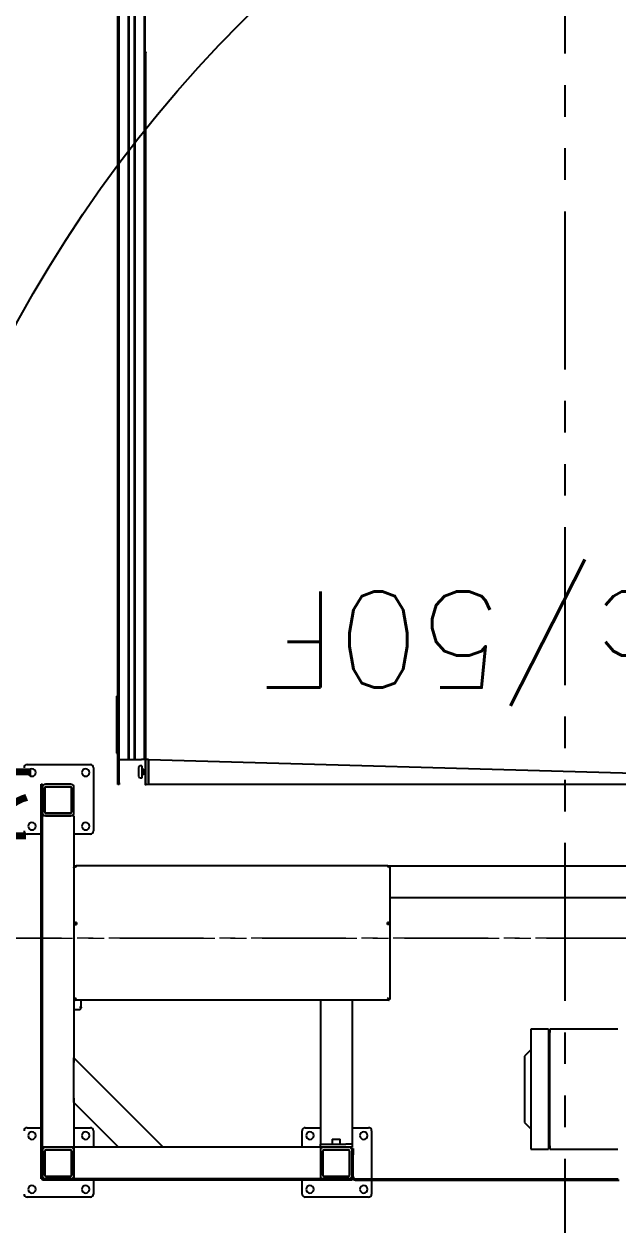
# Model space of a CAD drawing. Header units: millimetres. Extents: x 10462777 to 22643323, y 453826 to 1389191.
# Drawn here: x 11297548 to 11298488, y 596427 to 598329 of the extents above; entities that cross this region are included whole.
import ezdxf
from ezdxf.enums import TextEntityAlignment as Align

# ---------------------------------------------------------------- set-up
doc = ezdxf.new("R2010")
doc.units = ezdxf.units.MM
doc.header["$LTSCALE"] = 200
doc.header["$MEASUREMENT"] = 0
doc.linetypes.add('CENTER2', pattern=[1.125, 0.75, -0.125, 0.125, -0.125])
doc.linetypes.add('PHANTOM', pattern=[2.5, 1.25, -0.25, 0.25, -0.25, 0.25, -0.25])
for name, color, linetype in [('2', 2, 'CONTINUOUS'), ('5', 4, 'CONTINUOUS'), ('DV1_DEFAULT', 7, 'CONTINUOUS'), ('TEXT', 7, 'CONTINUOUS'), ('ZZ', 7, 'CONTINUOUS')]:
    doc.layers.add(name, color=color, linetype=linetype)
doc.layers.add('LAYOUT', color=8, linetype='CONTINUOUS', lineweight=25)
doc.layers.add('TOP$23', color=7, linetype='CONTINUOUS', true_color=0xffffff)
doc.styles.add('ABB', font='txt.shx ', dxfattribs={"width": 0.8, "bigfont": ' whgtxt.shx'})
doc.styles.add('SEACAD_arial_ttf', font='txt.shx ', dxfattribs={"height": 0.2, "bigfont": ' whgtxt.shx'})

# ---------------------------------------------------------------- blocks, each defined once
blk = doc.blocks.new('r710ic')
at = {"layer": 'DV1_DEFAULT', "color": 1, "linetype": 'CENTER2', "lineweight": 0}
for p, q in [((272041.4, 102141.4), (272041.4, 106426.5)), ((272041.4, 106323.8), (272041.4, 102038.8))]:
    blk.add_line(p, q, dxfattribs=at)
at = {"layer": 'LAYOUT', "color": 3}
blk.add_circle((272041.4, 104232.6), 2050.1, dxfattribs=at)

msp = doc.modelspace()

# ---------------------------------------------------------------- linework, layer by layer
at = {"layer": '2', "color": 252, "linetype": 'Continuous'}
for p, q in [((11298377.81985, 596736.66788, 0), (11298349.81946, 596736.66788, 0)), ((11298349.81946, 596736.66788, 0), (11298349.81946, 596546.66518, 0)), ((11298377.81985, 596736.66788, 0), (11298377.81985, 596546.66518, 0)), ((11298379.81988, 596734.16784, 0), (11298377.81985, 596734.16784, 0)), ((11298487.64516, 596736.66788, 0), (11298379.81988, 596736.66788, 0)), ((11298379.81988, 596736.66788, 0), (11298379.81988, 596731.37223, 0)), ((11298379.81988, 596696.99503, 0), (11298379.81988, 596731.37223, 0)), ((11298349.23366, 596703.58162, 0), (11298339.81932, 596694.16727, 0)), ((11298339.81932, 596694.16727, 0), (11298339.81932, 596589.16578, 0)), ((11298379.81988, 596668.66691, 0), (11298379.81988, 596696.99503, 0)), ((11298379.81988, 596614.66614, 0), (11298379.81988, 596668.66691, 0)), ((11298379.81988, 596586.33803, 0), (11298379.81988, 596614.66614, 0)), ((11298339.81932, 596589.16578, 0), (11298349.23366, 596579.75144, 0)), ((11298379.81988, 596551.96083, 0), (11298379.81988, 596586.33803, 0)), ((11298379.81988, 596551.96083, 0), (11298379.81988, 596546.66518, 0)), ((11298349.81946, 596546.66518, 0), (11298377.81985, 596546.66518, 0)), ((11298377.81985, 596549.16521, 0), (11298379.81988, 596549.16521, 0)), ((11298379.81988, 596546.66518, 0), (11298487.64516, 596546.66518, 0))]:
    msp.add_line(p, q, dxfattribs=at)
at = {"layer": '2', "color": 252, "linetype": 'Continuous', "extrusion": (0, 0, -1)}
for centre, start, end in [((-11298347.81943, 596704.99586, 0), 180, 225), ((-11298347.81943, 596578.3372, 0), 135, 180)]:
    msp.add_arc(centre, 2.00003, start, end, dxfattribs=at)
at = {"layer": '5', "color": 252, "linetype": 'Continuous'}
for p, q in [((11297696.26017, 597127.0822, 0), (11297696.26017, 598721.10484, 0)), ((11297698.2602, 597127.0822, 0), (11297698.2602, 598721.10484, 0)), ((11297738.26077, 598272.89847, 0), (11297738.26077, 598721.90485, 0)), ((11297739.26478, 598272.89847, 0), (11297739.26478, 598721.90485, 0)), ((11297713.16041, 597164.08272, 0), (11297713.16041, 598684.10431, 0)), ((11297714.16043, 597164.08272, 0), (11297714.16043, 598684.10431, 0)), ((11297722.36054, 597164.08272, 0), (11297722.36054, 598684.10431, 0)), ((11297723.36056, 597164.08272, 0), (11297723.36056, 598684.10431, 0)), ((11297739.76479, 598283.24674, 0), (11297739.76479, 598272.89867, 0)), ((11297739.76479, 598281.8986, 0), (11297740.2648, 598281.8986, 0)), ((11297739.76479, 598272.89827, 0), (11297739.76479, 598281.8986, 0)), ((11297740.2648, 598272.89847, 0), (11297740.2648, 598283.24674, 0)), ((11297740.2648, 598272.89827, 0), (11297740.2648, 598281.8986, 0)), ((11297740.76481, 598272.89847, 0), (11297740.76481, 598283.24674, 0)), ((11297739.26478, 598272.89847, 0), (11297738.26077, 598272.89847, 0)), ((11297738.26077, 597164.08272, 0), (11297738.26077, 598272.89097, 0)), ((11297738.76478, 598272.89847, 0), (11297738.76478, 598262.55021, 0)), ((11297739.26478, 598272.89867, 0), (11297739.26478, 598263.89834, 0)), ((11297739.26478, 598272.89847, 0), (11297739.26478, 598262.55021, 0)), ((11297739.26478, 598263.89834, 0), (11297739.76079, 598263.89834, 0)), ((11297739.76079, 597124.88216, 0), (11297739.76079, 598272.89847, 0)), ((11297739.76079, 598272.89847, 0), (11297740.76481, 598272.89847, 0)), ((11297740.76481, 597124.88216, 0), (11297740.76481, 598272.89847, 0)), ((11297694.26015, 597264.08414, 0), (11297694.26015, 597174.08286, 0)), ((11297694.26015, 597264.08414, 0), (11297696.26017, 597264.08414, 0)), ((11297694.26015, 597174.08286, 0), (11297696.26017, 597174.08286, 0)), ((11297698.2602, 597164.08272, 0), (11297702.76027, 597164.08272, 0)), ((11297702.76027, 597164.08272, 0), (11297713.16041, 597164.08272, 0)), ((11297713.16041, 597164.08272, 0), (11297714.16043, 597164.08272, 0)), ((11297714.16045, 597164.08272, 0), (11297722.36053, 597164.08272, 0)), ((11297722.36054, 597164.08272, 0), (11297723.36056, 597164.08272, 0)), ((11297723.36056, 597164.08272, 0), (11297733.76071, 597164.08272, 0)), ((11297738.26077, 597164.08272, 0), (11297733.76071, 597164.08272, 0)), ((11297744.76486, 597164.08272, 0), (11297740.76481, 597164.08272, 0)), ((11297744.76486, 597129.08222, 0), (11297744.76486, 597164.08272, 0)), ((11297744.76486, 597164.08272, 0), (11298619.91928, 597139.22038, 0)), ((11297744.76486, 597164.08272, 0), (11297744.76486, 597127.0822, 0)), ((11297552.75814, 597155.77383, 0), (11297652.75956, 597155.77383, 0)), ((11297657.75963, 597150.77376, 0), (11297657.75963, 597050.77234, 0)), ((11297731.26067, 597153.83258, 0), (11297728.76064, 597151.33254, 0)), ((11297728.76064, 597151.33254, 0), (11297728.76064, 597136.83233, 0)), ((11297734.26071, 597153.83258, 0), (11297731.26067, 597153.83258, 0)), ((11297734.26071, 597153.83258, 0), (11297734.26071, 597135.33231, 0)), ((11297737.26076, 597148.08249, 0), (11297734.26071, 597148.08249, 0)), ((11297734.26071, 597148.08249, 0), (11297734.26071, 597144.08244, 0)), ((11297737.26076, 597140.08238, 0), (11297734.26071, 597140.08238, 0)), ((11297737.26076, 597148.08249, 0), (11297737.26076, 597144.08244, 0)), ((11297739.76087, 597147.08248, 0), (11297737.26076, 597147.08248, 0)), ((11297737.26076, 597146.46897, 0), (11297739.76087, 597146.46897, 0)), ((11297737.26076, 597144.08244, 0), (11297737.26076, 597140.08238, 0)), ((11297737.26076, 597141.6959, 0), (11297739.76087, 597141.6959, 0)), ((11297737.26076, 597141.08239, 0), (11297739.76087, 597141.08239, 0)), ((11297574.75845, 597124.77339, 0), (11297576.75848, 597124.77339, 0)), ((11297574.75845, 597119.77332, 0), (11297574.75845, 597124.77339, 0)), ((11297574.75845, 596504.76458, 0), (11297574.75845, 597119.77332, 0)), ((11297576.75848, 597124.77339, 0), (11297576.75848, 597119.77332, 0)), ((11297576.75848, 597119.77332, 0), (11297576.75848, 597079.77275, 0)), ((11297576.75848, 596504.76458, 0), (11297576.75848, 597119.77332, 0)), ((11297580.75853, 597119.77332, 0), (11297580.75853, 597079.77275, 0)), ((11297621.75912, 597124.77339, 0), (11297581.75855, 597124.77339, 0)), ((11297621.75912, 597120.77333, 0), (11297581.75855, 597120.77333, 0)), ((11297582.75856, 597120.77333, 0), (11297620.7591, 597120.77333, 0)), ((11297622.75913, 597079.77275, 0), (11297622.75913, 597119.77332, 0)), ((11297626.75919, 597079.77275, 0), (11297626.75919, 597119.77332, 0)), ((11297696.26017, 597124.08215, 0), (11297696.26017, 597127.0822, 0)), ((11297698.2602, 597124.08215, 0), (11297696.26017, 597124.08215, 0)), ((11297698.2602, 597127.0822, 0), (11297698.2602, 597124.08215, 0)), ((11297728.76064, 597136.83233, 0), (11297730.26066, 597135.33231, 0)), ((11297731.26067, 597134.3323, 0), (11297730.26066, 597135.33231, 0)), ((11297734.26071, 597134.3323, 0), (11297731.26067, 597134.3323, 0)), ((11297734.26071, 597135.33231, 0), (11297734.26071, 597134.3323, 0)), ((11297739.76079, 597124.14448, 0), (11297739.76079, 597124.88232, 0)), ((11297740.76481, 597124.88216, 0), (11297739.76079, 597124.88216, 0)), ((11297740.2608, 597124.14448, 0), (11297740.2608, 597124.88232, 0)), ((11297740.2648, 597124.88216, 0), (11297740.2648, 597124.14448, 0)), ((11297740.76481, 597124.88216, 0), (11297740.76481, 597124.14448, 0)), ((11297744.76486, 597124.08215, 0), (11297740.76481, 597124.08215, 0)), ((11297744.76486, 597127.08216, 0), (11297744.76486, 597129.08222, 0)), ((11297744.76486, 597127.0822, 0), (11297744.76486, 597124.08215, 0)), ((11298624.77736, 597124.08215, 0), (11297744.76486, 597124.08215, 0)), ((11297580.75853, 597080.77277, 0), (11297580.75853, 597118.77331, 0)), ((11297622.75913, 597118.77331, 0), (11297622.75913, 597080.77277, 0)), ((11297581.75855, 597074.77268, 0), (11297576.75848, 597074.77268, 0)), ((11297581.75855, 597078.77274, 0), (11297621.75912, 597078.77274, 0)), ((11297581.75855, 597074.77268, 0), (11297621.75912, 597074.77268, 0)), ((11297621.75912, 597074.77268, 0), (11297581.75855, 597074.77268, 0)), ((11297620.7591, 597078.77274, 0), (11297582.75856, 597078.77274, 0)), ((11297626.75919, 597074.77268, 0), (11297621.75912, 597074.77268, 0)), ((11297626.75919, 597074.77268, 0), (11297626.75919, 596684.11791, 0)), ((11297574.75845, 597045.77227, 0), (11297552.75814, 597045.77227, 0)), ((11297652.75956, 597045.77227, 0), (11297626.75919, 597045.77227, 0)), ((11297626.75919, 596994.77154, 0), (11297628.1135, 596994.77154, 0)), ((11297626.75919, 596991.7715, 0), (11297626.76383, 596991.7715, 0)), ((11297630.75924, 596995.77156, 0), (11298122.76623, 596995.77156, 0)), ((11297630.75924, 596994.59997, 0), (11297630.75924, 596995.77156, 0)), ((11297630.75924, 596994.46398, 0), (11297630.75924, 596994.59997, 0)), ((11298122.76623, 596995.77156, 0), (11298122.76623, 596994.59997, 0)), ((11298122.76623, 596994.46398, 0), (11298122.76623, 596994.59997, 0)), ((11298581.77275, 596994.77154, 0), (11298125.41002, 596994.77154, 0)), ((11298126.76165, 596991.7715, 0), (11298126.76629, 596991.7715, 0)), ((11298126.76629, 596991.63505, 0), (11298126.76629, 596991.7715, 0)), ((11298126.76629, 596991.63551, 0), (11298126.76629, 596902.96306, 0)), ((11298581.77275, 596944.77083, 0), (11298126.76082, 596944.77083, 0)), ((11297626.75919, 596902.96306, 0), (11297627.7592, 596902.96306, 0)), ((11297626.75919, 596902.63476, 0), (11297630.75924, 596902.63476, 0)), ((11297627.7592, 596902.63455, 0), (11297627.7592, 596902.96306, 0)), ((11297630.75924, 596905.79153, 0), (11297630.75924, 596905.65554, 0)), ((11297630.75924, 596905.65554, 0), (11297630.75924, 596902.82708, 0)), ((11297630.75924, 596902.82708, 0), (11297630.75924, 596902.63476, 0)), ((11298122.76623, 596905.65554, 0), (11298122.76623, 596905.79153, 0)), ((11298122.76623, 596902.82708, 0), (11298122.76623, 596905.65554, 0)), ((11298122.76623, 596902.63476, 0), (11298122.76623, 596902.82708, 0)), ((11298126.76629, 596902.63476, 0), (11298122.76623, 596902.63476, 0)), ((11298125.76627, 596902.63455, 0), (11298125.76627, 596902.96306, 0)), ((11298125.76627, 596902.96306, 0), (11298126.76629, 596902.96306, 0)), ((11298126.76629, 596902.63455, 0), (11298126.76629, 596902.96306, 0)), ((11298126.76629, 596902.63476, 0), (11298126.76629, 596783.63507, 0)), ((11297626.75919, 596783.63507, 0), (11297627.11339, 596783.63507, 0)), ((11297627.7612, 596782.63306, 0), (11297627.7612, 596782.98726, 0)), ((11298125.76427, 596782.63306, 0), (11297627.7612, 596782.63306, 0)), ((11297628.89486, 596784.76998, 0), (11297630.75924, 596786.63311, 0)), ((11297628.89611, 596784.76873, 0), (11297630.75924, 596786.63311, 0)), ((11297638.32789, 596769.97546, 0), (11297638.32789, 596782.63311, 0)), ((11298016.76473, 596782.62837, 0), (11298016.76473, 596554.76529, 0)), ((11298066.76544, 596782.62837, 0), (11298066.76544, 596554.76529, 0)), ((11298124.62937, 596784.76873, 0), (11298122.76623, 596786.63311, 0)), ((11298124.63061, 596784.76998, 0), (11298122.76623, 596786.63311, 0)), ((11298125.76427, 596782.63306, 0), (11298125.76427, 596782.98726, 0)), ((11298126.76629, 596783.63507, 0), (11298126.41208, 596783.63507, 0)), ((11297634.94917, 596767.26831, 0), (11297626.75883, 596767.26831, 0)), ((11297626.75919, 596627.54836, 0), (11297626.75919, 596549.76522, 0)), ((11297552.75814, 596580.76566, 0), (11297574.75845, 596580.76566, 0)), ((11297626.75919, 596580.76566, 0), (11297652.75956, 596580.76566, 0)), ((11297657.75963, 596575.76559, 0), (11297657.75963, 596549.76522, 0)), ((11297987.76431, 596549.76522, 0), (11297987.76431, 596575.76559, 0)), ((11297992.76439, 596580.76566, 0), (11298016.76629, 596580.76566, 0)), ((11298066.76544, 596580.76566, 0), (11298092.76581, 596580.76566, 0)), ((11298097.76588, 596575.76559, 0), (11298097.76588, 596499.76608, 0)), ((11297581.75855, 596549.76522, 0), (11297576.75848, 596549.76522, 0)), ((11297621.75912, 596549.76522, 0), (11297581.75855, 596549.76522, 0)), ((11297621.75912, 596549.76522, 0), (11297581.75855, 596549.76522, 0)), ((11297626.75919, 596549.76522, 0), (11297621.75912, 596549.76522, 0)), ((11297697.47207, 596549.76522, 0), (11297626.75919, 596549.76522, 0)), ((11297626.75919, 596549.76522, 0), (11297626.75919, 596544.76515, 0)), ((11298016.76473, 596549.76522, 0), (11297768.18495, 596549.76522, 0)), ((11298016.76473, 596549.76522, 0), (11298016.76473, 596554.76529, 0)), ((11298016.76473, 596554.76529, 0), (11298026.76487, 596554.76529, 0)), ((11298016.76473, 596549.76522, 0), (11298016.76473, 596544.76515, 0)), ((11298021.76466, 596549.76522, 0), (11298016.76473, 596549.76522, 0)), ((11298061.76537, 596549.76522, 0), (11298021.7648, 596549.76522, 0)), ((11298026.76487, 596554.76529, 0), (11298056.76529, 596554.76529, 0)), ((11298066.76544, 596554.76529, 0), (11298056.76529, 596554.76529, 0)), ((11298066.76544, 596549.76522, 0), (11298061.76551, 596549.76522, 0)), ((11298066.76544, 596554.76529, 0), (11298066.76544, 596549.76522, 0)), ((11297576.75848, 596544.76515, 0), (11297576.75848, 596504.76458, 0)), ((11297580.75853, 596544.76515, 0), (11297580.75853, 596504.76458, 0)), ((11297580.75853, 596505.7646, 0), (11297580.75853, 596543.76514, 0)), ((11297621.75912, 596545.76517, 0), (11297581.75855, 596545.76517, 0)), ((11297582.75856, 596545.76517, 0), (11297620.7591, 596545.76517, 0)), ((11297622.75913, 596504.76458, 0), (11297622.75913, 596544.76515, 0)), ((11297622.75913, 596543.76514, 0), (11297622.75913, 596505.7646, 0)), ((11297626.75919, 596544.76515, 0), (11297626.75919, 596504.76458, 0)), ((11297626.75919, 596504.76458, 0), (11297626.75919, 596544.76515, 0)), ((11298016.76473, 596544.76515, 0), (11298016.76473, 596504.76458, 0)), ((11298016.76473, 596544.76515, 0), (11298016.76473, 596504.76458, 0)), ((11298020.76478, 596544.76515, 0), (11298020.76478, 596504.76458, 0)), ((11298020.76478, 596505.7646, 0), (11298020.76478, 596543.76514, 0)), ((11298061.76537, 596545.76517, 0), (11298021.7648, 596545.76517, 0)), ((11298022.76481, 596545.76517, 0), (11298060.76535, 596545.76517, 0)), ((11298062.76538, 596504.76458, 0), (11298062.76538, 596544.76515, 0)), ((11298062.76538, 596543.76514, 0), (11298062.76538, 596505.7646, 0)), ((11298066.76544, 596547.76519, 0), (11298068.76547, 596547.76519, 0)), ((11298066.76544, 596547.76519, 0), (11298066.76544, 596544.76523, 0)), ((11298066.76544, 596504.76458, 0), (11298066.76544, 596544.76515, 0)), ((11298066.76544, 596502.76456, 0), (11298066.76544, 596537.76505, 0)), ((11298068.76547, 596547.76519, 0), (11298068.76547, 596537.76505, 0)), ((11298068.76547, 596502.76456, 0), (11298068.76547, 596537.76505, 0)), ((11297574.75845, 596499.76451, 0), (11297574.75845, 596504.76458, 0)), ((11297576.75848, 596499.76451, 0), (11297574.75845, 596499.76451, 0)), ((11297576.75848, 596499.76451, 0), (11297576.75848, 596504.76458, 0)), ((11297576.75848, 596497.76448, 0), (11297576.75848, 596499.76451, 0)), ((11297576.75848, 596499.76451, 0), (11297581.75855, 596499.76451, 0)), ((11297581.75855, 596497.76448, 0), (11297576.75848, 596497.76448, 0)), ((11297581.75855, 596503.76457, 0), (11297621.75912, 596503.76457, 0)), ((11297581.75855, 596499.76451, 0), (11297621.75912, 596499.76451, 0)), ((11298061.76537, 596499.76451, 0), (11297581.75855, 596499.76451, 0)), ((11298061.76537, 596497.76448, 0), (11297581.75855, 596497.76448, 0)), ((11297620.7591, 596503.76457, 0), (11297582.75856, 596503.76457, 0)), ((11297626.75919, 596504.76458, 0), (11297626.75919, 596499.76451, 0)), ((11297657.75963, 596497.76605, 0), (11297657.75963, 596475.76417, 0)), ((11297987.76431, 596475.76417, 0), (11297987.76431, 596497.76605, 0)), ((11298016.76473, 596504.76458, 0), (11298016.76473, 596499.76451, 0)), ((11298021.7648, 596503.76457, 0), (11298061.76537, 596503.76457, 0)), ((11298021.7648, 596499.76451, 0), (11298061.76537, 596499.76451, 0)), ((11298060.76535, 596503.76457, 0), (11298022.76481, 596503.76457, 0)), ((11298066.76544, 596499.76451, 0), (11298061.76537, 596499.76451, 0)), ((11298066.76544, 596497.76448, 0), (11298061.76537, 596497.76448, 0)), ((11298066.76544, 596499.76451, 0), (11298066.76544, 596497.76448, 0)), ((11298071.76551, 596499.76451, 0), (11298488.00048, 596499.76451, 0)), ((11298071.76551, 596497.76448, 0), (11298489.40316, 596497.76448, 0)), ((11298097.76588, 596497.76605, 0), (11298097.76588, 596475.76417, 0)), ((11297652.75956, 596470.7641, 0), (11297552.75814, 596470.7641, 0)), ((11298092.76581, 596470.7641, 0), (11297992.76439, 596470.7641, 0))]:
    msp.add_line(p, q, dxfattribs=at)
at = {"layer": '5', "color": 163, "linetype": 'Continuous'}
for p, q in [((11297626.75919, 596691.18859, 0), (11297768.18255, 596549.76522, 0)), ((11297626.75919, 596684.11742, 0), (11297626.75919, 596691.18859, 0)), ((11297626.75919, 596627.54807, 0), (11297626.75919, 596684.11742, 0)), ((11297626.75919, 596620.47691, 0), (11297626.75919, 596627.54807, 0)), ((11297697.47087, 596549.76522, 0), (11297626.75919, 596620.47691, 0)), ((11297704.54204, 596549.76522, 0), (11297697.47087, 596549.76522, 0)), ((11297761.11138, 596549.76522, 0), (11297704.54204, 596549.76522, 0)), ((11297768.18255, 596549.76522, 0), (11297761.11138, 596549.76522, 0))]:
    msp.add_line(p, q, dxfattribs=at)
at = {"layer": '5', "color": 60, "linetype": 'Continuous'}
for p, q in [((11298035.26499, 596562.76541, 0), (11298035.26499, 596554.76529, 0)), ((11298035.26499, 596562.76541, 0), (11298048.26517, 596562.76541, 0)), ((11298048.26517, 596554.76529, 0), (11298048.26517, 596562.76541, 0))]:
    msp.add_line(p, q, dxfattribs=at)
at = {"layer": '5', "color": 252, "linetype": 'Continuous', "extrusion": (0, 0, -1)}
for centre in [(-11297560.25824, 597143.27365, 0), (-11297645.25945, 597143.27365, 0), (-11297560.25824, 597058.27245, 0), (-11297645.25945, 597058.27245, 0), (-11297560.25824, 596568.26549, 0), (-11297645.25945, 596568.26549, 0), (-11298000.26449, 596568.26549, 0), (-11298085.2657, 596568.26549, 0), (-11297560.25824, 596483.26428, 0), (-11297645.25945, 596483.26428, 0), (-11298000.26449, 596483.26428, 0), (-11298085.2657, 596483.26428, 0)]:
    msp.add_circle(centre, 6.00009, dxfattribs=at)
for centre, radius, start, end in [((-11297740.0148, 598283.24674, 0), 0.75001, 0, 180), ((-11297740.0148, 598283.24674, 0), 0.25, 0, 180), ((-11297739.51479, 598262.55021, 0), 0.75001, 250.85497788, 0), ((-11297739.51479, 598262.55021, 0), 0.25, 190.26469076, 0), ((-11297740.2628, 597124.14448, 0), 0.50201, 180, 0), ((-11297740.2628, 597124.14448, 0), 0.002, 180, 359.99999979), ((-11297630.75924, 596991.7715, 0), 4.00006, 0, 90), ((-11297630.75924, 596991.7715, 0), 3.00004, 52.52053883, 90), ((-11298122.76623, 596991.7715, 0), 4.00006, 90, 180), ((-11298122.76623, 596991.7715, 0), 3.00004, 90, 127.47802872)]:
    msp.add_arc(centre, radius, start, end, dxfattribs=at)
at = {"layer": '5', "color": 252, "linetype": 'Continuous'}
for centre, radius, start, end in [((11297552.75814, 597150.77376, 0), 5.00007, 90, 180), ((11297652.75956, 597150.77376, 0), 5.00007, 0, 90), ((11297581.75855, 597119.77332, 0), 5.00007, 90, 180), ((11297581.75855, 597119.77332, 0), 1.00001, 90, 180), ((11297582.75856, 597118.77331, 0), 2.00003, 90, 180), ((11297620.7591, 597118.77331, 0), 2.00003, 0, 90), ((11297621.75912, 597119.77332, 0), 5.00007, 0, 90), ((11297621.75912, 597119.77332, 0), 1.00001, 0, 90), ((11297581.75855, 597079.77275, 0), 5.00007, 180, 270), ((11297582.75856, 597080.77277, 0), 2.00003, 180, 270), ((11297581.75855, 597079.77275, 0), 1.00001, 180, 270), ((11297620.7591, 597080.77277, 0), 2.00003, 270, 0), ((11297621.75912, 597079.77275, 0), 1.00001, 270, 0), ((11297621.75912, 597079.77275, 0), 5.00007, 270, 0), ((11297552.75814, 597050.77234, 0), 5.00007, 180, 270), ((11297652.75956, 597050.77234, 0), 5.00007, 270, 0), ((11297552.75814, 596575.76559, 0), 5.00007, 90, 180), ((11297652.75956, 596575.76559, 0), 5.00007, 0, 90), ((11297992.76439, 596575.76559, 0), 5.00007, 90, 180), ((11298092.76581, 596575.76559, 0), 5.00007, 0, 90), ((11297581.75855, 596544.76515, 0), 5.00007, 90, 180), ((11297621.75912, 596544.76515, 0), 5.00007, 0, 90), ((11298021.7648, 596544.76515, 0), 5.00007, 90, 180), ((11298061.76537, 596544.76515, 0), 5.00007, 0, 90), ((11297581.75855, 596544.76515, 0), 1.00001, 90, 180), ((11297582.75856, 596543.76514, 0), 2.00003, 90, 180), ((11297620.7591, 596543.76514, 0), 2.00003, 0, 90), ((11297621.75912, 596544.76515, 0), 1.00001, 0, 90), ((11298021.7648, 596544.76515, 0), 1.00001, 90, 180), ((11298022.76481, 596543.76514, 0), 2.00003, 90, 180), ((11298060.76535, 596543.76514, 0), 2.00003, 0, 90), ((11298061.76537, 596544.76515, 0), 1.00001, 0, 90), ((11297581.75855, 596504.76458, 0), 5.00007, 180, 270), ((11297582.75856, 596505.7646, 0), 2.00003, 180, 270), ((11297581.75855, 596504.76458, 0), 1.00001, 180, 270), ((11297620.7591, 596505.7646, 0), 2.00003, 270, 0), ((11297621.75912, 596504.76458, 0), 1.00001, 270, 0), ((11297621.75912, 596504.76458, 0), 5.00007, 270, 0), ((11298021.7648, 596504.76458, 0), 5.00007, 180, 270), ((11298022.76481, 596505.7646, 0), 2.00003, 180, 270), ((11298021.7648, 596504.76458, 0), 1.00001, 180, 270), ((11298060.76535, 596505.7646, 0), 2.00003, 270, 0), ((11298061.76537, 596504.76458, 0), 5.00007, 270, 0), ((11298061.76537, 596504.76458, 0), 1.00001, 270, 0), ((11298071.76551, 596502.76456, 0), 5.00007, 180, 270), ((11298071.76551, 596502.76456, 0), 3.00004, 180, 270), ((11297552.75814, 596475.76417, 0), 5.00007, 180, 270), ((11297652.75956, 596475.76417, 0), 5.00007, 270, 0), ((11297992.76439, 596475.76417, 0), 5.00007, 180, 270), ((11298092.76581, 596475.76417, 0), 5.00007, 270, 0)]:
    msp.add_arc(centre, radius, start, end, dxfattribs=at)
for centre, major_axis, start_param, end_param in [((11297630.75924, 596991.63551, 0), (4.00006, 0), 1.5707963268, 3.1415926536), ((11298122.76623, 596991.63551, 0), (4.00006, 0), 0, 1.5707963268), ((11297630.75924, 596902.96306, 0), (4.00006, 0), 1.5707963268, 3.1415926536), ((11297630.75924, 596902.96306, 0), (3.00004, 0), 1.5707963268, 3.1415926536), ((11298122.76623, 596902.96306, 0), (-4.00006, 0), 3.1415926536, 4.7123889804), ((11298122.76623, 596902.96306, 0), (-3.00004, 0), 3.1415926536, 4.7123889804)]:
    msp.add_ellipse(centre, major_axis=major_axis, ratio=0.7071067812, start_param=start_param, end_param=end_param, dxfattribs=at)
for points, knots in [([(11297628.89486, 596784.76998, 0), (11297628.79681, 596784.88907, 0), (11297628.6822, 596784.99063, 0), (11297628.44476, 596785.15054, 0), (11297628.31951, 596785.21045, 0), (11297628.07639, 596785.28266, 0), (11297627.95501, 596785.29549, 0), (11297627.73345, 596785.27022, 0), (11297627.62993, 596785.23251, 0), (11297627.44999, 596785.11443, 0), (11297627.37118, 596785.03271, 0), (11297627.24197, 596784.83268, 0), (11297627.18977, 596784.71179, 0), (11297627.11414, 596784.4364, 0), (11297627.09025, 596784.27944, 0), (11297627.07642, 596783.95388, 0), (11297627.08696, 596783.78743, 0), (11297627.11339, 596783.63507, 0)], [0, 0, 0, 0, 0.125, 0.125, 0.25, 0.25, 0.375, 0.375, 0.5, 0.5, 0.625, 0.625, 0.75, 0.75, 0.875, 0.875, 1, 1, 1, 1]), ([(11297627.7612, 596782.98726, 0), (11297627.83734, 596782.97406, 0), (11297627.91569, 596782.96489, 0), (11297628.07733, 596782.95464, 0), (11297628.16073, 596782.95376, 0), (11297628.40376, 596782.96398, 0), (11297628.56103, 596782.9876, 0), (11297628.83948, 596783.06407, 0), (11297628.95828, 596783.1154, 0), (11297629.16053, 596783.24624, 0), (11297629.24097, 596783.32413, 0), (11297629.35962, 596783.50565, 0), (11297629.3964, 596783.60647, 0), (11297629.42179, 596783.83164, 0), (11297629.40908, 596783.94962, 0), (11297629.29925, 596784.31845, 0), (11297629.13508, 596784.57198, 0), (11297628.89611, 596784.76873, 0)], [0, 0, 0, 0, 0.0625, 0.0625, 0.125, 0.125, 0.25, 0.25, 0.375, 0.375, 0.5, 0.5, 0.625, 0.625, 0.75, 0.75, 1, 1, 1, 1]), ([(11297628.35412, 596785.18139, 0), (11297628.3192, 596785.15221, 0), (11297628.28715, 596785.11783, 0), (11297628.1562, 596784.94428, 0), (11297628.0892, 596784.75762, 0), (11297628.02859, 596784.44492, 0), (11297628.01509, 596784.33627, 0), (11297627.99997, 596784.10929, 0), (11297627.99879, 596783.99228, 0), (11297628.00381, 596783.87952, 0)], [0, 0, 0, 0, 0.1244606931, 0.1244606931, 0.5622303465, 0.5622303465, 0.7811151733, 0.7811151733, 1, 1, 1, 1]), ([(11297628.00565, 596783.87768, 0), (11297628.23542, 596783.86744, 0), (11297628.46703, 596783.88227, 0), (11297628.88413, 596783.96317, 0), (11297629.06901, 596784.02961, 0), (11297629.2416, 596784.15908, 0), (11297629.27556, 596784.19042, 0), (11297629.30457, 596784.22453, 0)], [0, 0, 0, 0, 0.4387153886, 0.4387153886, 0.8774307772, 0.8774307772, 1, 1, 1, 1]), ([(11298124.62937, 596784.76873, 0), (11298124.51028, 596784.67069, 0), (11298124.40871, 596784.55607, 0), (11298124.2488, 596784.31863, 0), (11298124.1889, 596784.19338, 0), (11298124.11668, 596783.95026, 0), (11298124.10386, 596783.82888, 0), (11298124.12913, 596783.60732, 0), (11298124.16683, 596783.5038, 0), (11298124.28492, 596783.32386, 0), (11298124.36664, 596783.24505, 0), (11298124.56667, 596783.11584, 0), (11298124.68756, 596783.06364, 0), (11298124.96295, 596782.98801, 0), (11298125.11991, 596782.96412, 0), (11298125.44547, 596782.95029, 0), (11298125.61192, 596782.96084, 0), (11298125.76427, 596782.98726, 0)], [0, 0, 0, 0, 0.125, 0.125, 0.25, 0.25, 0.375, 0.375, 0.5, 0.5, 0.625, 0.625, 0.75, 0.75, 0.875, 0.875, 1, 1, 1, 1]), ([(11298124.21795, 596784.22799, 0), (11298124.24714, 596784.19307, 0), (11298124.28152, 596784.16102, 0), (11298124.45507, 596784.03007, 0), (11298124.64172, 596783.96307, 0), (11298124.95442, 596783.90246, 0), (11298125.06308, 596783.88896, 0), (11298125.29005, 596783.87384, 0), (11298125.40706, 596783.87266, 0), (11298125.51983, 596783.87768, 0)], [0, 0, 0, 0, 0.1244606931, 0.1244606931, 0.5622303466, 0.5622303466, 0.7811151733, 0.7811151733, 1, 1, 1, 1]), ([(11298126.41208, 596783.63507, 0), (11298126.42529, 596783.71121, 0), (11298126.43445, 596783.78956, 0), (11298126.4447, 596783.9512, 0), (11298126.44559, 596784.0346, 0), (11298126.43537, 596784.27763, 0), (11298126.41175, 596784.4349, 0), (11298126.33527, 596784.71335, 0), (11298126.28394, 596784.83215, 0), (11298126.1531, 596785.0344, 0), (11298126.07521, 596785.11484, 0), (11298125.8937, 596785.23349, 0), (11298125.79287, 596785.27027, 0), (11298125.56771, 596785.29566, 0), (11298125.44973, 596785.28295, 0), (11298125.0809, 596785.17312, 0), (11298124.82736, 596785.00895, 0), (11298124.63061, 596784.76998, 0)], [0, 0, 0, 0, 0.0625, 0.0625, 0.125, 0.125, 0.25, 0.25, 0.375, 0.375, 0.5, 0.5, 0.625, 0.625, 0.75, 0.75, 1, 1, 1, 1]), ([(11298125.52166, 596783.87952, 0), (11298125.53191, 596784.10929, 0), (11298125.51708, 596784.3409, 0), (11298125.43617, 596784.75801, 0), (11298125.36974, 596784.94288, 0), (11298125.24026, 596785.11547, 0), (11298125.20893, 596785.14943, 0), (11298125.17482, 596785.17844, 0)], [0, 0, 0, 0, 0.4387153886, 0.4387153886, 0.8774307772, 0.8774307772, 1, 1, 1, 1])]:
    msp.add_open_spline(points, degree=3, knots=knots, dxfattribs=at)
for points, degree in [([(11297627.11339, 596783.63507, 0), (11297627.7592, 596783.63507, 0)], 1), ([(11297627.7592, 596783.63507, 0), (11297627.83755, 596783.71337, 0), (11297627.91917, 596783.79494, 0), (11297628.00381, 596783.87952, 0)], 3), ([(11297627.7612, 596783.63307, 0), (11297627.8395, 596783.71143, 0), (11297627.92107, 596783.79305, 0), (11297628.00565, 596783.87768, 0)], 3), ([(11297627.7612, 596782.98726, 0), (11297627.7612, 596783.63307, 0)], 1), ([(11298125.76427, 596783.63307, 0), (11298125.68597, 596783.71143, 0), (11298125.60441, 596783.79305, 0), (11298125.51983, 596783.87768, 0)], 3), ([(11298125.76627, 596783.63507, 0), (11298125.68792, 596783.71337, 0), (11298125.6063, 596783.79494, 0), (11298125.52166, 596783.87952, 0)], 3), ([(11298125.76427, 596782.98726, 0), (11298125.76427, 596783.63307, 0)], 1), ([(11298126.41208, 596783.63507, 0), (11298125.76627, 596783.63507, 0)], 1)]:
    msp.add_open_spline(points, degree=degree, dxfattribs=at)
for points, weights, knots in [([(11297636.86341, 596772.26838, 0), (11297636.66845, 596771.8996, 0), (11297636.64664, 596771.53306, 0), (11297636.74218, 596771.17323, 0), (11297637.37427, 596768.79282, 0), (11297636.67426, 596767.26831, 0), (11297634.94917, 596767.26831, 0)], [1, 0.995940779772, 0.995940779772, 1, 0.853808943798, 0.853808943798, 1], [0, 0, 0, 0, 0.5, 0.5, 0.5, 1, 1, 1, 1]), ([(11297636.86341, 596772.26838, 0), (11297637.12418, 596772.54409, 0), (11297637.35462, 596772.53431, 0), (11297637.55195, 596772.31841, 0), (11297638.15316, 596771.6606, 0), (11297638.42634, 596771.0719, 0), (11297638.29745, 596770.63332, 0)], [1, 0.995940779772, 0.995940779772, 1, 0.92690424795, 0.8903564839, 0.890356707849], [0, 0, 0, 0, 0.6666659858, 0.6666659858, 0.6666659858, 1, 1, 1, 1])]:
    msp.add_rational_spline(points, weights, degree=3, knots=knots, dxfattribs=at)
at = {"layer": 'TOP$23', "color": 155, "linetype": 'PHANTOM'}
msp.add_line((11298403.66913, 601531.71124), (11298403.66913, 593866.71124), dxfattribs=at)

# ---------------------------------------------------------------- block references
at = {"layer": 'LAYOUT', "color": 2, "rotation": 89.99999999999999}
msp.add_blockref('r710ic', (11403573.40786, 324839.74027, 0), dxfattribs=at)

# ---------------------------------------------------------------- texts
at = {"layer": 'TEXT', "lineweight": -3, "style": 'ABB', "width": 0.85}
msp.add_text('조작판넬', height=132, rotation=180, dxfattribs=at).set_placement((11297565.86581, 597168.32364))
at = {"layer": 'ZZ', "color": 7, "linetype": 'Continuous', "ltscale": 25.4, "style": 'SEACAD_arial_ttf'}
msp.add_text('M710Ic/50F', height=152.4, rotation=180, dxfattribs=at).set_placement((11299166.54196, 597277.62923, 0), align=Align.TOP_LEFT)

doc.saveas('drawing.dxf')
